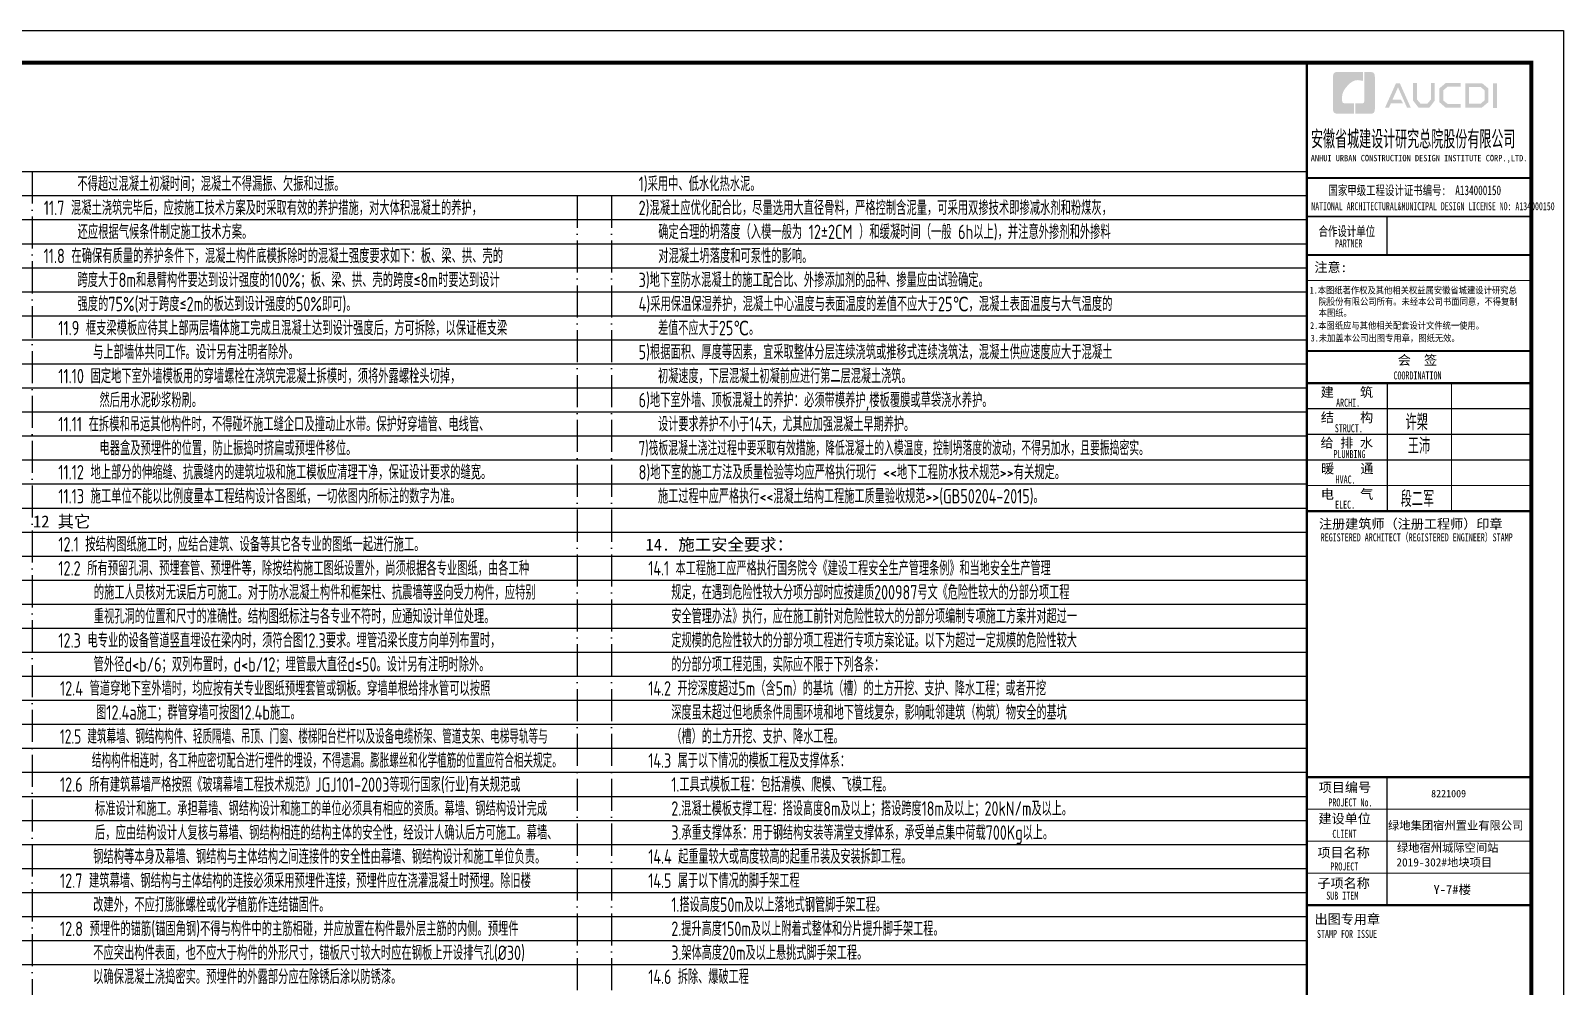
# Model space of a CAD drawing. Extents: x -655480 to 203344, y -294099 to 287156.
# Drawn here: x -481125 to -433308, y 196352 to 226182 of the extents above; entities that cross this region are included whole.
import ezdxf

# ---------------------------------------------------------------- set-up
doc = ezdxf.new("R2010")
doc.units = 0
doc.header["$LTSCALE"] = 1000
doc.linetypes.add('D1', pattern=[14, 10, -2, 0, -2])
doc.layers.get('0').update_dxf_attribs({"linetype": 'CONTINUOUS'})
doc.layers.get('DEFPOINTS').update_dxf_attribs({"linetype": 'CONTINUOUS'})
for name, color, linetype in [('C-SHET-TTLB', 11, 'CONTINUOUS'), ('PUB_TITLE', 4, 'CONTINUOUS'), ('图签文字', 4, 'CONTINUOUS'), ('水平筋标注', 7, 'CONTINUOUS')]:
    doc.layers.add(name, color=color, linetype=linetype)
for name, color, linetype, lineweight in [('S-1-TEXT', 7, 'CONTINUOUS', 18), ('S-1-修改', 23, 'CONTINUOUS', 18), ('图框', 9, 'CONTINUOUS', 18), ('图签', 147, 'CONTINUOUS', 18)]:
    doc.layers.add(name, color=color, linetype=linetype, lineweight=lineweight)
doc.styles.add('HT', font='simhei.ttf')
doc.styles.add('TS', font='tssdeng.shx', dxfattribs={"width": 0.7, "bigfont": 'tssdchn.shx'})
doc.styles.add('宋体', font='', dxfattribs={"height": 50})
doc.styles.add('建筑图签-1', font='simhei.ttf', dxfattribs={"width": 0.7})
doc.styles.add('建筑图签-2', font='TXT.shx', dxfattribs={"width": 0.5, "bigfont": 'HZTXT.shx'})
doc.styles.add('黑体', font='simhei.ttf')
doc.styles.get('宋体').set_extended_font_data('SimSun')

# ---------------------------------------------------------------- blocks, each defined once
blk = doc.blocks.new('院标1')
h = blk.add_hatch(color=150)
h.dxf.hatch_style = 1
h.set_gradient(color1=(33, 113, 253), color2=(33, 113, 253), tint=1, name='INVCURVED')
edge = h.paths.add_edge_path()
edge.add_spline(control_points=[(116373, 648379), (116379, 648379), (116382, 648379), (116391, 648379), (116391, 648379), (116391, 648379), (116616, 648379), (116616, 648379), (116616, 648379), (116616, 648379), (116616, 648054), (116616, 648054), (116616, 648054), (116616, 648054), (116108, 648054), (116108, 648054), (116108, 648054), (116028, 648054), (115963, 648111), (115963, 648199), (115963, 648199), (115963, 648199), (115963, 649215), (115963, 649215), (115963, 649215), (115963, 649295), (116018, 649360), (116108, 649360), (116108, 649360), (116108, 649360), (116897, 649360), (116897, 649360), (116897, 649360), (116897, 649360), (116897, 649080), (116897, 649080), (116897, 649080), (116897, 649080), (116566, 649140), (116356, 648859), (116356, 648859), (116245, 648719), (116240, 648545), (116247, 648466), (116247, 648466), (116254, 648386), (116247, 648466), (116247, 648466), (116247, 648466), (116247, 648466), (116258, 648374), (116373, 648379)], knot_values=[0, 0, 0, 0, 0.071429, 0.071429, 0.071429, 0.107143, 0.142857, 0.142857, 0.142857, 0.178571, 0.214286, 0.214286, 0.214286, 0.25, 0.285714, 0.285714, 0.285714, 0.321429, 0.357143, 0.357143, 0.357143, 0.392857, 0.428571, 0.428571, 0.428571, 0.464286, 0.5, 0.5, 0.5, 0.535714, 0.571429, 0.571429, 0.571429, 0.607143, 0.642857, 0.642857, 0.642857, 0.678571, 0.714286, 0.714286, 0.714286, 0.75, 0.785714, 0.785714, 0.785714, 0.821429, 0.857143, 0.857143, 0.857143, 0.928571, 1, 1, 1, 1], degree=3, periodic=0)
h = blk.add_hatch(color=150)
h.dxf.hatch_style = 1
h.set_gradient(color1=(33, 113, 253), color2=(33, 113, 253), tint=1, name='INVCURVED')
edge = h.paths.add_edge_path()
edge.add_spline(control_points=[(117268, 649215), (117268, 649215), (117268, 648199), (117268, 648199), (117268, 648199), (117268, 648114), (117212, 648054), (117123, 648054), (117123, 648054), (117123, 648054), (116663, 648054), (116663, 648054), (116663, 648054), (116663, 648054), (116663, 648379), (116663, 648379), (116663, 648379), (116663, 648379), (116865, 648379), (116865, 648379), (116865, 648379), (116907, 648379), (116941, 648413), (116941, 648455), (116941, 648455), (116941, 648455), (116941, 649360), (116941, 649360), (116941, 649360), (116941, 649360), (117123, 649360), (117123, 649360), (117123, 649360), (117204, 649360), (117268, 649306), (117268, 649215)], knot_values=[0, 0, 0, 0, 0.1, 0.1, 0.1, 0.15, 0.2, 0.2, 0.2, 0.25, 0.3, 0.3, 0.3, 0.35, 0.4, 0.4, 0.4, 0.45, 0.5, 0.5, 0.5, 0.55, 0.6, 0.6, 0.6, 0.65, 0.7, 0.7, 0.7, 0.75, 0.8, 0.8, 0.8, 0.9, 1, 1, 1, 1], degree=3, periodic=0)
blk = doc.blocks.new('20210804.19142487')
at = {"layer": 'PUB_TITLE'}
h = blk.add_hatch(color=147, dxfattribs=at)
h.paths.add_polyline_path([(5834, 56758), (5959, 56758), (5959, 55988), (5834, 55988)])
h.paths.add_polyline_path([(5081, 56642), (5081, 56116), (5441, 56116), (5566, 56223), (5566, 56541), (5445, 56642)], flags=16)
h.paths.add_polyline_path([(4963, 56760), (4963, 55998), (5485, 55998), (5684, 56168), (5684, 56596), (5488, 56760)])
h.paths.add_polyline_path([(4820, 56764), (4820, 56648), (4413, 56648), (4280, 56537), (4280, 56218), (4413, 56115), (4822, 56115), (4822, 55993), (4358, 55993), (4156, 56168), (4156, 56596), (4354, 56764)])
h.paths.add_polyline_path([(3337, 56762), (3458, 56762), (3458, 56251), (3572, 56120), (3782, 56120), (3896, 56251), (3896, 56762), (4010, 56762), (4010, 56214), (3846, 55997), (3508, 55997), (3337, 56216)])
h.paths.add_polyline_path([(2805, 56760), (2922, 56760), (3264, 55996), (3148, 55996), (2867, 56630), (2692, 56242), (2963, 56242), (3024, 56127), (2643, 56127), (2584, 55994), (2461, 55994)])
at = {"layer": '图框'}
for p, q in [((25, 53800), (7025, 53800)), ((25, 53800), (7025, 53800)), ((25, 52600), (7025, 52600))]:
    blk.add_line(p, q, dxfattribs=at)
for points, const_width in [([(25, 0), (25, 57400)], 70), ([(25, 53800), (7025, 53800)], 60), ([(25, 52600), (7025, 52600)], 60), ([(25, 52600), (7025, 52600)], 60), ([(2525, 52600), (2525, 51400)], 35), ([(25, 51400), (7025, 51400)], 60), ([(25, 51400), (7025, 51400)], 60), ([(25, 50599), (7025, 50599)], 35), ([(34, 48400), (7034, 48400)], 60), ([(34, 47400), (7034, 47400)], 70), ([(34, 47400), (7034, 47400)], 70), ([(2534, 47400), (2534, 43400)], 35), ([(4534, 47400), (4534, 43400)], 35), ([(34, 46600), (7034, 46600)], 35), ([(34, 45800), (7034, 45800)], 35), ([(34, 45000), (7034, 45000)], 35), ([(34, 44200), (7034, 44200)], 35), ([(34, 43400), (7034, 43400)], 70), ([(25, 35100), (7025, 35100)], 70), ([(25, 35100), (7025, 35100)], 70), ([(2525, 31100), (2525, 35100)], 35), ([(25, 34100), (7025, 34100)], 35), ([(25, 33100), (7025, 33100)], 35), ([(25, 32100), (7025, 32100)], 35), ([(7025, 31100), (25, 31100)], 70)]:
    blk.add_lwpolyline(points, dxfattribs=dict(at, const_width=const_width))
blk.add_blockref('院标1', (-115124, -592249))
at = {"layer": 'PUB_TITLE', "style": 'HT', "width": 0.88}
for s, p in [('1.本图纸著作权及其他相关权益属安徽省城建设计研究总', (111, 50193)), ('院股份有限公司所有。未经本公司书面同意，不得复制', (390, 49839)), (' 2.本图纸应与其他相关配套设计文件统一使用。 ', (0, 49092)), ('本图纸。', (390, 49489)), ('3.未加盖本公司出图专用章，图纸无效。', (143, 48698))]:
    blk.add_text(s, height=210, dxfattribs=at).set_placement(p)
at = {"layer": '图签', "color": 2, "style": '宋体'}
blk.add_text('8221009', height=229.3, dxfattribs=at).set_placement((3899, 34472))
at = {"layer": '图签', "color": 154, "style": '宋体'}
for s, height, p in [('绿地集团宿州置业有限公司', 258.01, (2555, 33462)), ('绿地宿州城际空间站', 258, (2834, 32766)), ('2019-302#地块项目', 258.01, (2817, 32311)), ('Y-7#楼', 286.7, (3974, 31448))]:
    blk.add_text(s, height=height, dxfattribs=at).set_placement(p)
at = {"layer": '图签文字', "color": 7, "style": '建筑图签-1'}
for s, height, width, p in [('安徽省城建设计研究总院股份有限公司', 500, 0.55, (153, 54777)), ('国家甲级工程设计证书编号:  A134000150', 300, 0.7, (697, 53267)), ('合作设计单位', 300, 0.7, (390, 51990))]:
    blk.add_text(s, height=height, dxfattribs=dict(at, width=width)).set_placement(p)
at = {"layer": '图签文字', "linetype": 'Continuous', "style": '建筑图签-1', "width": 0.91}
blk.add_text('ANHUI URBAN CONSTRUCTION DESIGN INSTITUTE CORP.,LTD.', height=200, dxfattribs=at).set_placement((144, 54322))
at = {"layer": '图签文字', "style": '建筑图签-1'}
for s, width, p in [('NATIONAL ARCHITECTURAL&MUNICIPAL DESIGN LICENSE NO: A134000150', 0.6, (162, 52795)), ('PARTNER', 0.6, (900, 51634)), ('COORDINATION', 0.7, (2725, 47513)), ('ARCHI.', 0.7, (935, 46662)), ('STRUCT.', 0.7, (895, 45865)), ('PLUMBING', 0.7, (854, 45058)), ('HVAC.', 0.7, (919, 44265)), ('ELEC.', 0.7, (904, 43480)), ('REGISTERED ARCHITECT（REGISTERED ENGINEER）STAMP', 0.7, (454, 42459)), ('PROJECT No.', 0.7, (695, 34185, -1799)), ('CLIENT', 0.7, (819, 33206)), ('PROJECT', 0.7, (754, 32187)), ('SUB ITEM', 0.7, (628, 31276)), ('STAMP FOR ISSUE', 0.7, (338, 30081))]:
    blk.add_text(s, height=250, dxfattribs=dict(at, width=width)).set_placement(p)
at = {"layer": '图签文字', "color": 7, "style": '建筑图签-1'}
for s, p in [('注意:', (257, 50863)), ('会  签', (2860, 47968)), ('建    筑', (455, 46967)), ('结    构', (459, 46179)), ('给 排 水', (450, 45385)), ('暖    通', (468, 44582)), ('电    气', (459, 43782)), ('注册建筑师（注册工程师）印章', (401, 42854)), ('项目编号', (393, 34632)), ('建设单位', (385, 33655)), ('项目名称', (352, 32597)), ('子项名称', (352, 31640)), ('出图专用章', (261, 30518))]:
    blk.add_text(s, height=300, dxfattribs=at).set_placement(p)
at = {"layer": '图签文字', "color": 1, "style": '建筑图签-2', "width": 0.7}
for s, p in [('许槊', (3100, 45928)), ('王沛', (3171, 45187)), ('段二军', (2946, 43532))]:
    blk.add_text(s, height=500, dxfattribs=at).set_placement(p)

msp = doc.modelspace()

# ---------------------------------------------------------------- linework, layer by layer
at = {"layer": 'C-SHET-TTLB'}
msp.add_lwpolyline([(-433307.71, 226182.28), (-433307.71, 166782.28), (-538407.71, 166782.28), (-538407.71, 226182.28)], close=True, dxfattribs=at)
at = {"layer": 'C-SHET-TTLB', "const_width": 120}
msp.add_lwpolyline([(-536567.71, 225182.28), (-434307.71, 225182.28), (-434307.71, 167782.28), (-536567.71, 167782.28)], close=True, dxfattribs=at)
at = {"layer": 'DEFPOINTS', "color": 252}
for p, q in [((-536567.71, 221782.28), (-441307.71, 221782.28)), ((-536567.71, 221032.28), (-441307.71, 221032.28)), ((-536567.71, 220282.28), (-441307.71, 220282.28)), ((-536567.71, 219532.28), (-441307.71, 219532.28)), ((-536567.71, 218782.28), (-441307.71, 218782.28)), ((-536567.71, 218032.28), (-441307.71, 218032.28)), ((-536567.71, 217282.28), (-441307.71, 217282.28)), ((-536567.71, 216532.28), (-441307.71, 216532.28)), ((-536567.71, 215782.28), (-441307.71, 215782.28)), ((-536567.71, 215032.28), (-441307.71, 215032.28)), ((-536567.71, 214282.28), (-441307.71, 214282.28)), ((-536567.71, 213532.28), (-441307.71, 213532.28)), ((-536567.71, 212782.28), (-441307.71, 212782.28)), ((-536567.71, 212032.28), (-441307.71, 212032.28)), ((-536567.71, 211282.28), (-441307.71, 211282.28)), ((-536567.71, 210532.28), (-441307.71, 210532.28)), ((-536567.71, 209782.28), (-441307.71, 209782.28)), ((-536567.71, 209032.28), (-441307.71, 209032.28)), ((-536567.71, 208282.28), (-441307.71, 208282.28)), ((-536567.71, 207532.28), (-441307.71, 207532.28)), ((-536567.71, 206782.28), (-441307.71, 206782.28)), ((-536567.71, 206032.28), (-441307.71, 206032.28)), ((-536567.71, 205282.28), (-441307.71, 205282.28)), ((-536567.71, 204532.28), (-441307.71, 204532.28)), ((-536567.71, 203782.28), (-441307.71, 203782.28)), ((-536567.71, 203032.28), (-441307.71, 203032.28)), ((-536567.71, 202282.28), (-441307.71, 202282.28)), ((-536567.71, 201532.28), (-441307.71, 201532.28)), ((-536567.71, 200782.28), (-441307.71, 200782.28)), ((-536567.71, 200032.28), (-441307.71, 200032.28)), ((-536567.71, 199282.28), (-441307.71, 199282.28)), ((-536567.71, 198532.28), (-441307.71, 198532.28)), ((-536567.71, 197782.28), (-441307.71, 197782.28)), ((-536567.71, 197032.28), (-441307.71, 197032.28))]:
    msp.add_line(p, q, dxfattribs=at)
at = {"layer": 'DEFPOINTS', "color": 252, "linetype": 'D1', "ltscale": 0.1}
for p, q in [((-481079.71, 221782.28), (-481079.71, 167782.28)), ((-464079.71, 221032.28), (-464079.71, 167782.28)), ((-463007.71, 221032.28), (-463007.71, 167782.28))]:
    msp.add_line(p, q, dxfattribs=at)
at = {"layer": '图框', "const_width": 70}
msp.add_lwpolyline([(-441307.71, 167782.28), (-441307.71, 225182.28)], dxfattribs=at)
msp.add_lwpolyline([(-441307.71, 167782.28), (-441307.71, 225182.28)], dxfattribs=at)

# ---------------------------------------------------------------- block references
at = {"layer": '水平筋标注'}
msp.add_blockref('20210804.19142487', (-441332.85, 167782.28), dxfattribs=at)

# ---------------------------------------------------------------- texts
at = {"layer": 'S-1-TEXT', "style": 'TS'}
for s, width, p in [('不得超过混凝土初凝时间；混凝土不得漏振、欠振和过振。', 0.75, (-479667.76, 221174.71)), ('11.7 混凝土浇筑完毕后，应按施工技术方案及时采取有效的养护措施，对大体积混凝土的养护，', 0.75, (-480713.8, 220424.71)), ('还应根据气候条件制定施工技术方案。', 0.75, (-479658.63, 219674.71)), ('11.8 在确保有质量的养护条件下，混凝土构件底模拆除时的混凝土强度要求如下：板、梁、拱、壳的', 0.75, (-480719.69, 218924.71)), ('跨度大于8m和悬臂构件要达到设计强度的100%%%；板、梁、拱、壳的跨度≤8m时要达到设计', 0.75, (-479664.52, 218174.71)), ('强度的75%%%(对于跨度≤2m的板达到设计强度的50%%%即可)。', 0.75, (-479664.52, 217424.71)), ('11.9 框支梁模板应待其上部两层墙体施工完成且混凝土达到设计强度后，方可拆除，以保证框支梁', 0.75, (-480260.96, 216674.71)), ('与上部墙体共同工作。设计另有注明者除外。', 0.75, (-479176.2, 215924.71)), ('11.10 固定地下室外墙模板用的穿墙螺栓在浇筑完混凝土拆模时，须将外露螺栓头切掉，', 0.75, (-480260.96, 215174.71)), ('然后用水泥砂浆粉刷。', 0.75, (-478979.06, 214424.71)), ('11.11 在拆模和吊运其他构件时，不得碰坏施工缝企口及撞动止水带。保护好穿墙管、电线管、', 0.75, (-480260.96, 213674.71)), ('电器盒及预埋件的位置，防止振捣时挤扁或预埋件移位。 ', 0.75, (-478979.06, 212924.71)), ('11.12 地上部分的伸缩缝、抗震缝内的建筑垃圾和施工模板应清理干净，保证设计要求的缝宽。', 0.75, (-480260.96, 212174.71)), ('11.13 施工单位不能以比例度量本工程结构设计各图纸，一切依图内所标注的数字为准。', 0.75, (-480260.96, 211424.71)), ('12.1 按结构图纸施工时，应结合建筑、设备等其它各专业的图纸一起进行施工。', 0.75, (-480260.96, 209924.71)), ('12.2 所有预留孔洞、预埋套管、预埋件等，除按结构施工图纸设置外，尚须根据各专业图纸，由各工种', 0.75, (-480260.96, 209174.71)), ('的施工人员核对无误后方可施工。对于防水混凝土构件和框架柱、抗震墙等竖向受力构件，应特别', 0.75, (-479155.55, 208424.71)), ('重视孔洞的位置和尺寸的准确性。结构图纸标注与各专业不符时，应通知设计单位处理。', 0.75, (-479155.55, 207674.71)), ('12.3 电专业的设备管道竖直埋设在梁内时，须符合图12.3要求。埋管沿梁长度方向单列布置时，', 0.75, (-480260.96, 206924.71)), ('管外径d<b/6；双列布置时，d<b/12；埋管最大直径d≤50。设计另有注明时除外。', 0.75, (-479160.94, 206174.71)), ('12.4 管道穿地下室外墙时，均应按有关专业图纸预埋套管或钢板。穿墙单根给排水管可以按照', 0.75, (-480210.96, 205424.71)), ('图12.4a施工；群管穿墙可按图12.4b施工。', 0.75, (-479084.77, 204674.71)), ('12.5 建筑幕墙、钢结构构件、轻质隔墙、吊顶、门窗、楼梯阳台栏杆以及设备电缆桥架、管道支架、电梯导轨等与', 0.7, (-480210.96, 203924.71)), ('结构构件相连时，各工种应密切配合进行埋件的埋设，不得遗漏。膨胀螺丝和化学植筋的位置应符合相关规定。', 0.7, (-479216.09, 203174.71)), ('12.6 所有建筑幕墙严格按照《玻璃幕墙工程技术规范》JGJ101-2003等现行国家(行业)有关规范或', 0.75, (-480210.96, 202424.71)), ('标准设计和施工。承担幕墙、钢结构设计和施工的单位必须具有相应的资质。幕墙、钢结构设计完成', 0.75, (-479116.72, 201674.71)), ('后，应由结构设计人复核与幕墙、钢结构相连的结构主体的安全性，经设计人确认后方可施工。幕墙、', 0.75, (-479116.72, 200924.71)), ('钢结构等本身及幕墙、钢结构与主体结构之间连接件的安全性由幕墙、钢结构设计和施工单位负责。', 0.75, (-479174.86, 200174.71)), ('12.7 建筑幕墙、钢结构与主体结构的连接必须采用预埋件连接，预埋件应在浇灌混凝土时预埋。除旧楼', 0.75, (-480210.96, 199424.71)), ('改建外，不应打膨胀螺栓或化学植筋作连结锚固件。', 0.75, (-479174.86, 198674.71)), ('12.8 预埋件的锚筋(锚固角钢)不得与构件中的主筋相碰，并应放置在构件最外层主筋的内侧。预埋件', 0.75, (-480210.96, 197924.71)), ('不应突出构件表面，也不应大于构件的外形尺寸，锚板尺寸较大时应在钢板上开设排气孔(%%C30)', 0.75, (-479174.86, 197174.71)), ('以确保混凝土浇捣密实。预埋件的外露部分应在除锈后涂以防锈漆。', 0.75, (-479174.86, 196424.71))]:
    msp.add_text(s, height=450, dxfattribs=dict(at, width=width)).set_placement(p)
at = {"layer": 'S-1-TEXT', "style": '黑体'}
msp.add_text('12 其它', height=375, dxfattribs=at).set_placement((-481048.77, 210674.71))
at = {"layer": 'S-1-修改', "color": 0, "style": 'TS'}
for s, width, p in [('1)采用中、低水化热水泥。', 0.75, (-462158.28, 221174.71)), ('2)混凝土应优化配合比，尽量选用大直径骨料，严格控制含泥量，可采用双掺技术即掺减水剂和粉煤灰， ', 0.75, (-462158.28, 220424.71)), ('   确定合理的坍落度（入模一般为 12%%P2CM ）和缓凝时间（一般 6h以上)，并注意外掺剂和外掺料', 0.75, (-462158.28, 219674.71)), ('   对混凝土坍落度和可泵性的影响。', 0.75, (-462158.28, 218924.71)), ('3)地下室防水混凝土的施工配合比、外掺添加剂的品种、掺量应由试验确定。', 0.75, (-462158.28, 218174.71)), ('4)采用保温保湿养护，混凝土中心温度与表面温度的差值不应大于25℃，混凝土表面温度与大气温度的 ', 0.75, (-462158.28, 217424.71)), ('   差值不应大于25℃。', 0.74, (-462158.28, 216674.71)), ('5)根据面积、厚度等因素，宜采取整体分层连续浇筑或推移式连续浇筑法，混凝土供应速度应大于混凝土', 0.75, (-462158.28, 215924.71)), ('   初凝速度，下层混凝土初凝前应进行第二层混凝土浇筑。', 0.74, (-462158.28, 215174.71)), ('6)地下室外墙、顶板混凝土的养护：必须带模养护,楼板覆膜或草袋浇水养护。', 0.75, (-462158.28, 214424.71)), ('   设计要求养护不小于14天，尤其应加强混凝土早期养护。 ', 0.74, (-462158.28, 213674.71)), ('7)筏板混凝土浇注过程中要采取有效措施，降低混凝土的入模温度，控制坍落度的波动，不得另加水，且要振捣密实。 ', 0.68, (-462158.28, 212924.71)), ('8)地下室的施工方法及质量检验等均应严格执行现行 <<地下工程防水技术规范>>有关规定。 ', 0.75, (-462158.28, 212174.71)), ('   施工过程中应严格执行<<混凝土结构工程施工质量验收规范>>(GB50204-2015)。', 0.74, (-462158.28, 211424.71)), ('14.1 本工程施工应严格执行国务院令《建设工程安全生产管理条例》和当地安全生产管理', 0.74, (-461856.16, 209176.3)), ('规定，在遇到危险性较大分项分部时应按建质200987号文《危险性较大的分部分项工程', 0.74, (-461136.69, 208426.3)), ('安全管理办法》执行，应在施工前针对危险性较大的分部分项编制专项施工方案并对超过一', 0.74, (-461136.69, 207676.3)), ('定规模的危险性较大的分部分项工程进行专项方案论证。以下为超过一定规模的危险性较大', 0.74, (-461136.69, 206926.3)), ('的分部分项工程范围，实际应不限于下列各条：', 0.74, (-461136.69, 206176.3)), ('14.2 开挖深度超过5m（含5m）的基坑（槽）的土方开挖、支护、降水工程；或者开挖', 0.74, (-461856.16, 205426.3)), ('深度虽未超过但地质条件周围环境和地下管线复杂，影响毗邻建筑（构筑）物安全的基坑', 0.74, (-461136.69, 204676.3)), ('（槽）的土方开挖、支护、降水工程。 ', 0.74, (-461136.69, 203926.3)), ('14.3 属于以下情况的模板工程及支撑体系：', 0.74, (-461856.16, 203176.3)), ('1.工具式模板工程：包括滑模、爬模、飞模工程。', 0.74, (-461136.69, 202426.3)), ('2.混凝土模板支撑工程：搭设高度8m及以上；搭设跨度18m及以上；20kN/m及以上。', 0.74, (-461136.69, 201676.3)), ('3.承重支撑体系：用于钢结构安装等满堂支撑体系，承受单点集中荷载700Kg以上。', 0.74, (-461136.69, 200926.3)), ('14.4 起重量较大或高度较高的起重吊装及安装拆卸工程。', 0.74, (-461856.16, 200176.3)), ('14.5 属于以下情况的脚手架工程', 0.74, (-461856.16, 199426.3)), ('1.搭设高度50m及以上落地式钢管脚手架工程。', 0.74, (-461136.69, 198676.3)), ('2.提升高度150m及以上附着式整体和分片提升脚手架工程。', 0.74, (-461136.69, 197926.3)), ('3.架体高度20m及以上悬挑式脚手架工程。', 0.74, (-461136.69, 197176.3)), ('14.6 拆除、爆破工程', 0.74, (-461856.16, 196426.3))]:
    msp.add_text(s, height=450, dxfattribs=dict(at, width=width)).set_placement(p)
at = {"layer": 'S-1-修改', "color": 0, "style": '黑体'}
msp.add_text('14. 施工安全要求：', height=375, dxfattribs=at).set_placement((-461940.78, 209954.49))

doc.saveas('drawing.dxf')
